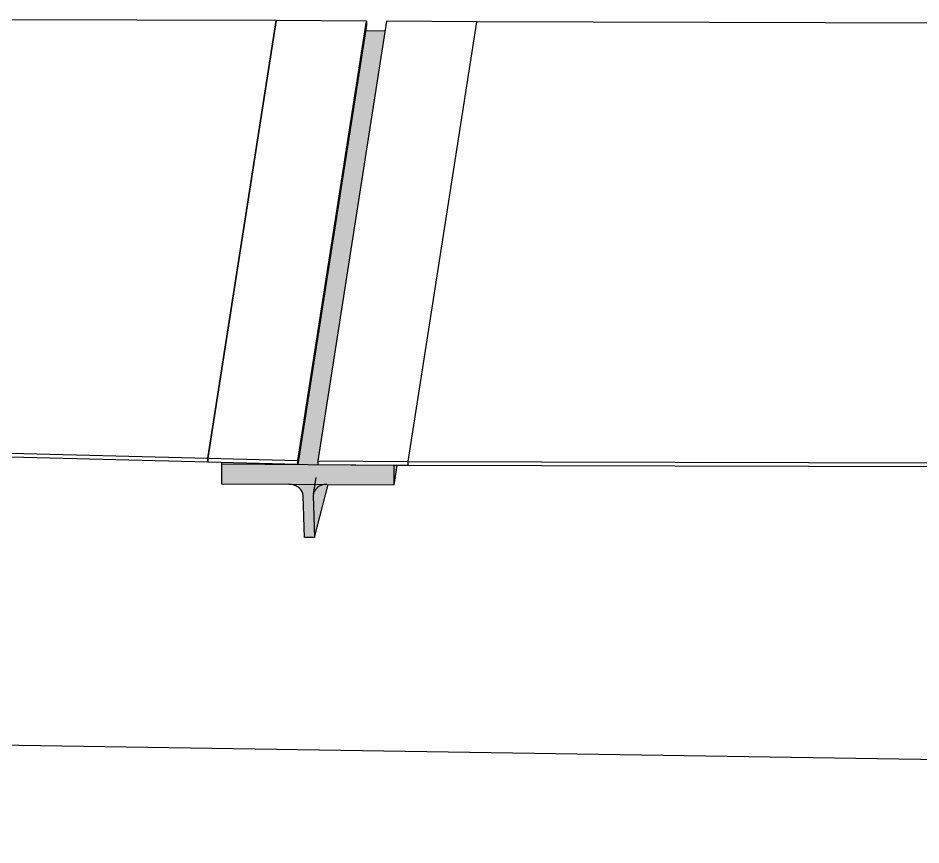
# Model space of a CAD drawing. Header units: metres. Extents: x -1164 to -1017, y 3 to 563.
# Drawn here: x -1074.844 to -1073.944, y 543.388 to 544.213 of the extents above; entities that cross this region are included whole.
import ezdxf

# ---------------------------------------------------------------- set-up
doc = ezdxf.new("R2010")
doc.units = ezdxf.units.M
doc.layers.add('A-DETL-GENF', color=7, linetype='Continuous', lineweight=9)
doc.layers.add('A-GENM', color=7, linetype='Continuous', lineweight=35)

# ---------------------------------------------------------------- blocks, each defined once
blk = doc.blocks.new('BR08_GEN_POST_0 - 360UB_BASE-V585-DRG 2873021 - motorway level drainage')
at = {"layer": 'A-GENM', "lineweight": 25, "true_color": 0xcbc2be}
h = blk.add_hatch(color=9, dxfattribs=at)
h.paths.add_polyline_path([(-1142.814632490964, 543.7668176947705), (-1142.814631417329, 543.7668245734756), (-1142.84220108168, 543.7669935083177)])
h.paths.add_polyline_path([(-1142.890612748726, 543.7673030453143), (-1142.890350486272, 543.7728603958367), (-1142.82372323139, 544.1997363048172), (-1142.843113535883, 544.1998599628688), (-1142.910574077747, 543.7676452470572), (-1142.986298844957, 543.7697675082019), (-1142.986588094211, 543.7679143095694), (-1142.91056142101, 543.7674294636362)])
for points in [[(-1142.814694508975, 543.7474227838679), (-1142.814694508975, 543.7668180902787), (-1142.986588094211, 543.7679143095694), (-1142.986588094211, 543.7485190031587), (-1142.827983881576, 543.7475075343639)], [(-1142.814694508975, 543.7474227838679), (-1142.81166916813, 543.7668059195142), (-1142.814632750808, 543.7667364339246)], [(-1142.89413612813, 543.6947729732626), (-1142.894355305742, 543.7409423906762), (-1142.890350486272, 543.7453238525749), (-1142.88532381981, 543.7474227838678), (-1142.884401412959, 543.7478673266514), (-1142.914286019842, 543.7471866026629), (-1142.909673498063, 543.7446759133422), (-1142.906501207794, 543.7408650450759), (-1142.905338104856, 543.7364906729722), (-1142.904133546924, 543.6948367299369), (-1142.895342529793, 543.6947806668643)], [(-1142.89413612813, 543.6947729732626), (-1142.880240952026, 543.7478407940873), (-1142.887008198735, 543.7470126434446), (-1142.891477185993, 543.7445598697545), (-1142.89487379247, 543.7394938384232), (-1142.895342529793, 543.7364906729722), (-1142.895138181982, 543.7294242697492)]]:
    blk.add_hatch(color=9, dxfattribs=at).paths.add_polyline_path(points)
at = {"layer": 'A-GENM', "color": 254, "lineweight": 25, "true_color": 0xd4d4d4}
for p, q in [((-1142.82372323139, 544.1997363048166), (-1142.843718068986, 544.1998638181656)), ((-1142.82372323139, 544.1997363048167), (-1142.843718068986, 544.1998638181656)), ((-1142.98658809421, 543.7679143095689), (-1142.986650112221, 543.7485193986664)), ((-1142.986298844956, 543.7697675082017), (-1142.98658809421, 543.7679143095689)), ((-1142.814632490964, 543.76681769477), (-1142.98658809421, 543.7679143095689)), ((-1142.814694508975, 543.7474227838675), (-1142.814632490964, 543.76681769477)), ((-1142.814694508975, 543.7474227838675), (-1142.811669168129, 543.7668059195138)), ((-1142.986650112221, 543.7485193986664), (-1142.919667406305, 543.7480922289483)), ((-1142.919667406305, 543.7480922289483), (-1142.88167721489, 543.7478499535857)), ((-1142.892677083404, 543.7545878780209), (-1142.895234879682, 543.7382002659252)), ((-1142.89413612813, 543.6947729732623), (-1142.880240952026, 543.747840794087)), ((-1142.88167721489, 543.7478499535857), (-1142.814694508975, 543.7474227838675)), ((-1142.904133546923, 543.6948367299366), (-1142.905339948585, 543.7365544296463)), ((-1142.895342529792, 543.7364906729717), (-1142.89413612813, 543.6947729732623)), ((-1142.89413612813, 543.6947729732623), (-1142.904133546923, 543.6948367299366))]:
    blk.add_line(p, q, dxfattribs=at)
at = {"layer": 'A-GENM', "color": 254, "lineweight": 25, "true_color": 0xd4d4d4, "flags": 128}
for points in [[(-1142.905339948585, 543.7365544296463), (-1142.905673474052, 543.7387896440864), (-1142.906532055598, 543.7409423906759), (-1142.907882698417, 543.7429299405702), (-1142.909673498062, 543.7446759133418), (-1142.911835635108, 543.746113212236), (-1142.914286019841, 543.7471866026624), (-1142.916930485349, 543.747854834829), (-1142.919667406305, 543.7480922289483)], [(-1142.88167721489, 543.7478499535857), (-1142.884401412959, 543.7476473867348), (-1142.887008198734, 543.7470126434441), (-1142.889397394902, 543.7459701165426), (-1142.891477185992, 543.7445598697542), (-1142.893167646801, 543.7428360980723), (-1142.894403813866, 543.7408650450755), (-1142.895138181981, 543.7387224572255), (-1142.895342529792, 543.7364906729717)]]:
    blk.add_lwpolyline(points, dxfattribs=at)
blk = doc.blocks.new('SCR_B_08_NE_5 - SCR_B_08_NE_5-5608051-DRG 2873021 - motorway level drainage')
at = {"layer": 'A-GENM', "color": 254, "lineweight": 25, "true_color": 0xd4d4d4}
for p, q in [((-0.9995431750759032, 0.007764975913298701), (2.765581198036173e-05, 0.003958118236138218)), ((0.06564565362222474, -0.4346597911642743), (1.226828736208803e-05, 0.003958146305030244)), ((1.226828736208829e-05, 0.003958146305030278), (0.08999194529536199, 0.003958146305228645)), ((0.08999194529536199, 0.003958146305228645), (0.1556253303571144, -0.4346597893374)), ((0.06566104106302317, -0.4346598171707921), (-0.9339097898250915, -0.4308529594936353)), ((-0.933937445637305, -0.4348110777296972), (0.0656333852510424, -0.4386179354069)), ((0.0656333853353283, -0.438617937469391), (0.06564565362222503, -0.4346597911642174)), ((0.06563338533532795, -0.4386179374694261), (0.0796302241576853, -0.4386179371852788)), ((0.1556253303571144, -0.4346597893374), (0.06564565362222474, -0.4346597911642743)), ((0.07963129782080736, -0.438617937185257), (0.1556130620697512, -0.4386179356427652)), ((0.1556253303571137, -0.4346597893375423), (0.1556130620697515, -0.4386179356427173))]:
    blk.add_line(p, q, dxfattribs=at)
blk = doc.blocks.new('SCR_B_08_NE_6 - SCR_B_08_NE_6-5608889-DRG 2873021 - motorway level drainage')
at = {"layer": 'A-GENM', "color": 254, "lineweight": 25, "true_color": 0xd4d4d4}
for p, q in [((-1.089633607900702, 0.007022060861230394), (-1.089643403175054, 0.003063907663455114)), ((-1.089643403175054, 0.003063907663528682), (-1.023768517950783, -0.4352964587980405)), ((-1.089633607900701, 0.007022060861388662), (-0.999653948441148, 0.00707827917662193)), ((-1.023758722676197, -0.4313383056002668), (-1.089633607900701, 0.007022060861388662)), ((-0.9996539484411481, 0.007078279176621897), (-0.9340718432280706, -0.4293338007367373)), ((-0.9340567056133594, -0.4293341000810525), (-0.9996388117196331, 0.007078543149477852)), ((-0.9996388117196331, 0.007078543149477919), (2.492848018142766e-05, 0.00395785364394392)), ((0.06203532611040217, -0.4108149858216226), (-0.9340567056133594, -0.4293341000810525)), ((-0.9340816402765633, -0.4332922355862754), (0.06201039118293621, -0.4147731211031433)), ((-1.023768517950779, -0.4352964587979981), (-1.023758722676201, -0.4313383056002177)), ((-0.9340718432280706, -0.4293338007367373), (-1.023758722676197, -0.4313383056002668)), ((-0.9340718437563569, -0.4293340142114985), (-0.9340816385024215, -0.4332919539344742)), ((-0.9340816385684806, -0.4332919538786114), (-0.9340567055504044, -0.4293341000814063)), ((-1.023768517950783, -0.4352964587980405), (-0.9340816385024228, -0.4332919539344274))]:
    blk.add_line(p, q, dxfattribs=at)

msp = doc.modelspace()

# ---------------------------------------------------------------- linework, layer by layer
at = {"layer": 'A-DETL-GENF', "color": 161, "lineweight": 25, "true_color": 0xa3a3ff}
msp.add_line((-1068.412164409183, 543.3884540022003), (-1078.109542090383, 543.5379240226371), dxfattribs=at)

# ---------------------------------------------------------------- block references
at = {"layer": 'A-GENM', "color": 254, "lineweight": 25, "true_color": 0xd4d4d4, "extrusion": (0, 0, -1)}
for name, p, rotation in [('SCR_B_08_NE_6 - SCR_B_08_NE_6-5608889-DRG 2873021 - motorway level drainage', (1075.586032432678, 544.2087418306578), 0.3250009028600617), ('SCR_B_08_NE_5 - SCR_B_08_NE_5-5608051-DRG 2873021 - motorway level drainage', (1074.386416199551, 544.2049323760641), 0.3607987086359654)]:
    msp.add_blockref(name, p, dxfattribs=dict(at, rotation=rotation))
at = {"layer": 'A-GENM', "color": 254, "lineweight": 25, "true_color": 0xd4d4d4}
msp.add_blockref('BR08_GEN_POST_0 - 360UB_BASE-V585-DRG 2873021 - motorway level drainage', (68.34582455852751, 0), dxfattribs=at)

doc.saveas('drawing.dxf')
